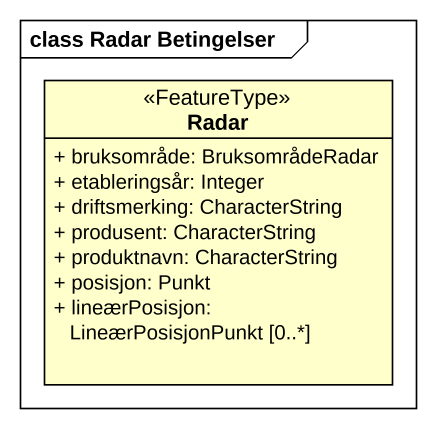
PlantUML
@startuml
mainframe class Radar Betingelser
hide circle
hide empty members
skinparam classAttributeIconSize 0
class Radar <<FeatureType>> {
  + bruksområde: BruksområdeRadar
  + etableringsår: Integer
  + driftsmerking: CharacterString
  + produsent: CharacterString
  + produktnavn: CharacterString
  + posisjon: Punkt
  + lineærPosisjon: LineærPosisjonPunkt [0..*]
}
@enduml
